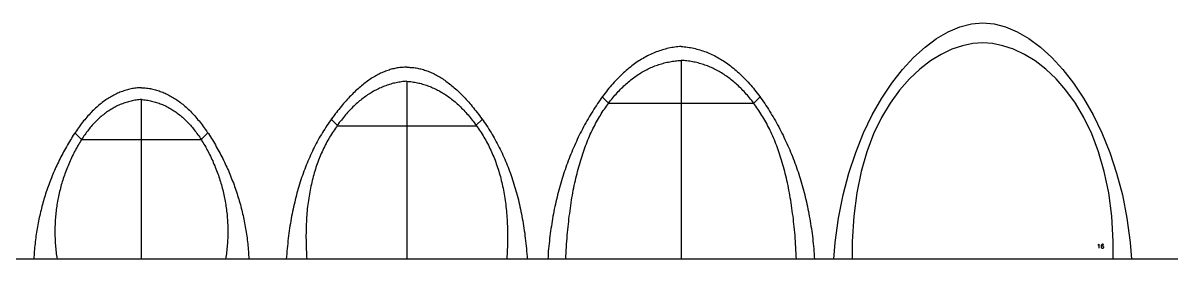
# Model space of a CAD drawing. Extents: x 57 to 189, y -88 to -29.
# Drawn here: x 70.57 to 84.54, y -37.95 to -35.07 of the extents above; entities that cross this region are included whole.
import ezdxf

# ---------------------------------------------------------------- set-up
doc = ezdxf.new("R2010")
doc.units = 0
doc.layers.get('0').update_dxf_attribs({"linetype": 'CONTINUOUS'})
doc.layers.add('ARCHES', color=18, linetype='CONTINUOUS')

msp = doc.modelspace()

# ---------------------------------------------------------------- linework, layer by layer
for points in [[(78.577, -35.356), (78.558, -35.358), (78.539, -35.36), (78.519, -35.362), (78.5, -35.365), (78.481, -35.368), (78.462, -35.371), (78.443, -35.375), (78.424, -35.379), (78.405, -35.383), (78.386, -35.388), (78.368, -35.393), (78.349, -35.399), (78.33, -35.405), (78.312, -35.411), (78.294, -35.417), (78.275, -35.424), (78.257, -35.432), (78.239, -35.439), (78.221, -35.447), (78.203, -35.455), (78.185, -35.464), (78.167, -35.473), (78.149, -35.482), (78.132, -35.492), (78.114, -35.502), (78.096, -35.513), (78.079, -35.523), (78.062, -35.534), (78.044, -35.546), (78.027, -35.558), (78.01, -35.57), (77.993, -35.582), (77.976, -35.595), (77.959, -35.608), (77.942, -35.622), (77.925, -35.636), (77.909, -35.65), (77.892, -35.665), (77.875, -35.68), (77.859, -35.695), (77.842, -35.711), (77.826, -35.727), (77.81, -35.743), (77.794, -35.76), (77.778, -35.777), (77.762, -35.794), (77.746, -35.812), (77.73, -35.83), (77.714, -35.849), (77.698, -35.867), (77.683, -35.887), (77.667, -35.906), (77.652, -35.926), (77.636, -35.946), (77.621, -35.967), (77.606, -35.988), (77.591, -36.009), (77.576, -36.031), (77.561, -36.053), (77.546, -36.075), (77.531, -36.098), (77.516, -36.121), (77.501, -36.144), (77.487, -36.168), (77.472, -36.192), (77.458, -36.216), (77.444, -36.24), (77.43, -36.264), (77.416, -36.289), (77.403, -36.313), (77.389, -36.338), (77.376, -36.363), (77.363, -36.388), (77.35, -36.413), (77.338, -36.438), (77.326, -36.463), (77.313, -36.489), (77.302, -36.514), (77.29, -36.54), (77.278, -36.566), (77.267, -36.592), (77.256, -36.618), (77.245, -36.644), (77.234, -36.67), (77.223, -36.697), (77.213, -36.723), (77.203, -36.75), (77.193, -36.777), (77.183, -36.804), (77.174, -36.831), (77.164, -36.858), (77.155, -36.885), (77.146, -36.912), (77.137, -36.94), (77.129, -36.967), (77.12, -36.995), (77.112, -37.023), (77.104, -37.051), (77.096, -37.079), (77.088, -37.107), (77.081, -37.136), (77.074, -37.164), (77.067, -37.193), (77.06, -37.221), (77.053, -37.25), (77.047, -37.279), (77.041, -37.308), (77.034, -37.337), (77.029, -37.367), (77.023, -37.396), (77.017, -37.426), (77.012, -37.455), (77.007, -37.485), (77.002, -37.515), (76.998, -37.545), (76.993, -37.575), (76.989, -37.606), (76.985, -37.636), (76.981, -37.666), (76.977, -37.697), (76.974, -37.728), (76.97, -37.759), (76.967, -37.79), (76.964, -37.821), (76.961, -37.852), (76.959, -37.884), (76.957, -37.915), (76.954, -37.947)], [(78.577, -35.356), (78.597, -35.358), (78.616, -35.36), (78.636, -35.362), (78.655, -35.365), (78.674, -35.368), (78.693, -35.371), (78.712, -35.375), (78.731, -35.379), (78.75, -35.383), (78.769, -35.388), (78.787, -35.393), (78.806, -35.399), (78.824, -35.405), (78.843, -35.411), (78.861, -35.417), (78.88, -35.424), (78.898, -35.432), (78.916, -35.439), (78.934, -35.447), (78.952, -35.455), (78.97, -35.464), (78.988, -35.473), (79.006, -35.482), (79.023, -35.492), (79.041, -35.502), (79.058, -35.513), (79.076, -35.523), (79.093, -35.534), (79.111, -35.546), (79.128, -35.558), (79.145, -35.57), (79.162, -35.582), (79.179, -35.595), (79.196, -35.608), (79.213, -35.622), (79.23, -35.636), (79.246, -35.65), (79.263, -35.665), (79.28, -35.68), (79.296, -35.695), (79.312, -35.711), (79.329, -35.727), (79.345, -35.743), (79.361, -35.76), (79.377, -35.777), (79.393, -35.794), (79.409, -35.812), (79.425, -35.83), (79.441, -35.849), (79.457, -35.867), (79.472, -35.887), (79.488, -35.906), (79.503, -35.926), (79.519, -35.946), (79.534, -35.967), (79.549, -35.988), (79.564, -36.009), (79.579, -36.031), (79.594, -36.053), (79.609, -36.075), (79.624, -36.098), (79.639, -36.121), (79.654, -36.144), (79.668, -36.168), (79.683, -36.192), (79.697, -36.216), (79.711, -36.24), (79.725, -36.264), (79.739, -36.289), (79.752, -36.313), (79.766, -36.338), (79.779, -36.363), (79.792, -36.388), (79.804, -36.413), (79.817, -36.438), (79.829, -36.463), (79.841, -36.489), (79.853, -36.514), (79.865, -36.54), (79.877, -36.566), (79.888, -36.592), (79.899, -36.618), (79.91, -36.644), (79.921, -36.67), (79.931, -36.697), (79.942, -36.723), (79.952, -36.75), (79.962, -36.777), (79.972, -36.804), (79.981, -36.831), (79.991, -36.858), (80, -36.885), (80.009, -36.912), (80.018, -36.94), (80.026, -36.967), (80.035, -36.995), (80.043, -37.023), (80.051, -37.051), (80.059, -37.079), (80.066, -37.107), (80.074, -37.136), (80.081, -37.164), (80.088, -37.193), (80.095, -37.221), (80.102, -37.25), (80.108, -37.279), (80.114, -37.308), (80.12, -37.337), (80.126, -37.367), (80.132, -37.396), (80.137, -37.426), (80.143, -37.455), (80.148, -37.485), (80.153, -37.515), (80.157, -37.545), (80.162, -37.575), (80.166, -37.606), (80.17, -37.636), (80.174, -37.666), (80.178, -37.697), (80.181, -37.728), (80.185, -37.759), (80.188, -37.79), (80.191, -37.821), (80.193, -37.852), (80.196, -37.884), (80.198, -37.915), (80.2, -37.947)], [(75.238, -35.611), (75.224, -35.611), (75.209, -35.611), (75.195, -35.612), (75.18, -35.613), (75.166, -35.614), (75.152, -35.615), (75.137, -35.617), (75.123, -35.619), (75.108, -35.622), (75.094, -35.625), (75.079, -35.628), (75.065, -35.631), (75.05, -35.635), (75.036, -35.639), (75.022, -35.644), (75.007, -35.648), (74.993, -35.654), (74.978, -35.659), (74.964, -35.665), (74.949, -35.671), (74.935, -35.677), (74.92, -35.684), (74.906, -35.691), (74.891, -35.698), (74.877, -35.706), (74.862, -35.714), (74.848, -35.722), (74.833, -35.731), (74.819, -35.74), (74.804, -35.749), (74.79, -35.759), (74.775, -35.769), (74.761, -35.779), (74.746, -35.79), (74.732, -35.8), (74.717, -35.812), (74.703, -35.823), (74.688, -35.835), (74.674, -35.847), (74.659, -35.86), (74.645, -35.873), (74.63, -35.886), (74.616, -35.899), (74.601, -35.913), (74.587, -35.927), (74.572, -35.942), (74.558, -35.957), (74.543, -35.972), (74.528, -35.987), (74.514, -36.003), (74.499, -36.019), (74.485, -36.036), (74.47, -36.052), (74.456, -36.069), (74.441, -36.087), (74.427, -36.105), (74.412, -36.123), (74.397, -36.141), (74.383, -36.16), (74.368, -36.179), (74.354, -36.198), (74.339, -36.218), (74.324, -36.238), (74.31, -36.258), (74.295, -36.279), (74.281, -36.299), (74.267, -36.32), (74.253, -36.341), (74.239, -36.363), (74.226, -36.384), (74.212, -36.406), (74.199, -36.428), (74.186, -36.45), (74.174, -36.472), (74.161, -36.494), (74.149, -36.517), (74.137, -36.54), (74.125, -36.563), (74.113, -36.586), (74.101, -36.609), (74.09, -36.633), (74.079, -36.657), (74.067, -36.68), (74.057, -36.705), (74.046, -36.729), (74.036, -36.753), (74.025, -36.778), (74.015, -36.803), (74.005, -36.828), (73.996, -36.853), (73.986, -36.878), (73.977, -36.904), (73.968, -36.93), (73.959, -36.955), (73.95, -36.982), (73.942, -37.008), (73.934, -37.034), (73.925, -37.061), (73.917, -37.088), (73.91, -37.115), (73.902, -37.142), (73.895, -37.169), (73.888, -37.197), (73.881, -37.225), (73.874, -37.253), (73.867, -37.281), (73.861, -37.309), (73.855, -37.338), (73.849, -37.366), (73.843, -37.395), (73.837, -37.424), (73.832, -37.454), (73.827, -37.483), (73.822, -37.513), (73.817, -37.542), (73.812, -37.572), (73.808, -37.603), (73.804, -37.633), (73.8, -37.664), (73.796, -37.694), (73.792, -37.725), (73.789, -37.756), (73.785, -37.788), (73.782, -37.819), (73.779, -37.851), (73.777, -37.882), (73.774, -37.914), (73.772, -37.947)], [(75.238, -35.611), (75.253, -35.611), (75.267, -35.611), (75.281, -35.612), (75.296, -35.613), (75.31, -35.614), (75.325, -35.615), (75.339, -35.617), (75.354, -35.619), (75.368, -35.622), (75.382, -35.625), (75.397, -35.628), (75.411, -35.631), (75.426, -35.635), (75.44, -35.639), (75.455, -35.644), (75.469, -35.648), (75.484, -35.654), (75.498, -35.659), (75.513, -35.665), (75.527, -35.671), (75.542, -35.677), (75.556, -35.684), (75.57, -35.691), (75.585, -35.698), (75.599, -35.706), (75.614, -35.714), (75.628, -35.722), (75.643, -35.731), (75.657, -35.74), (75.672, -35.749), (75.686, -35.759), (75.701, -35.769), (75.715, -35.779), (75.73, -35.79), (75.744, -35.8), (75.759, -35.812), (75.773, -35.823), (75.788, -35.835), (75.803, -35.847), (75.817, -35.86), (75.832, -35.873), (75.846, -35.886), (75.861, -35.899), (75.875, -35.913), (75.89, -35.927), (75.904, -35.942), (75.919, -35.957), (75.933, -35.972), (75.948, -35.987), (75.962, -36.003), (75.977, -36.019), (75.992, -36.036), (76.006, -36.052), (76.021, -36.069), (76.035, -36.087), (76.05, -36.105), (76.064, -36.123), (76.079, -36.141), (76.094, -36.16), (76.108, -36.179), (76.123, -36.198), (76.137, -36.218), (76.152, -36.238), (76.166, -36.258), (76.181, -36.279), (76.195, -36.299), (76.209, -36.32), (76.223, -36.341), (76.237, -36.363), (76.251, -36.384), (76.264, -36.406), (76.277, -36.428), (76.29, -36.45), (76.303, -36.472), (76.315, -36.494), (76.328, -36.517), (76.34, -36.54), (76.352, -36.563), (76.364, -36.586), (76.375, -36.609), (76.387, -36.633), (76.398, -36.657), (76.409, -36.68), (76.42, -36.705), (76.43, -36.729), (76.441, -36.753), (76.451, -36.778), (76.461, -36.803), (76.471, -36.828), (76.481, -36.853), (76.49, -36.878), (76.499, -36.904), (76.508, -36.93), (76.517, -36.955), (76.526, -36.982), (76.534, -37.008), (76.543, -37.034), (76.551, -37.061), (76.559, -37.088), (76.567, -37.115), (76.574, -37.142), (76.581, -37.169), (76.589, -37.197), (76.596, -37.225), (76.602, -37.253), (76.609, -37.281), (76.615, -37.309), (76.621, -37.338), (76.627, -37.366), (76.633, -37.395), (76.639, -37.424), (76.644, -37.454), (76.649, -37.483), (76.655, -37.513), (76.659, -37.542), (76.664, -37.572), (76.668, -37.603), (76.673, -37.633), (76.677, -37.664), (76.681, -37.694), (76.684, -37.725), (76.688, -37.756), (76.691, -37.788), (76.694, -37.819), (76.697, -37.851), (76.7, -37.882), (76.702, -37.914), (76.705, -37.947)], [(77.174, -37.947), (77.176, -37.91), (77.178, -37.873), (77.18, -37.837), (77.182, -37.801), (77.184, -37.765), (77.187, -37.729), (77.189, -37.694), (77.192, -37.659), (77.195, -37.625), (77.198, -37.59), (77.201, -37.556), (77.205, -37.522), (77.209, -37.489), (77.212, -37.456), (77.216, -37.423), (77.221, -37.39), (77.225, -37.358), (77.229, -37.326), (77.234, -37.294), (77.239, -37.262), (77.244, -37.231), (77.249, -37.2), (77.254, -37.169), (77.26, -37.139), (77.265, -37.109), (77.271, -37.079), (77.277, -37.05), (77.284, -37.02), (77.29, -36.991), (77.296, -36.963), (77.303, -36.934), (77.31, -36.906), (77.317, -36.879), (77.324, -36.851), (77.331, -36.824), (77.339, -36.797), (77.347, -36.77), (77.355, -36.744), (77.363, -36.718), (77.371, -36.692), (77.379, -36.666), (77.388, -36.641), (77.396, -36.616), (77.405, -36.591), (77.414, -36.567), (77.424, -36.543), (77.433, -36.519), (77.442, -36.496), (77.452, -36.472), (77.462, -36.449), (77.472, -36.427), (77.482, -36.404), (77.493, -36.382), (77.503, -36.36), (77.514, -36.339), (77.525, -36.318), (77.536, -36.297), (77.547, -36.276), (77.559, -36.256), (77.57, -36.236), (77.582, -36.216), (77.594, -36.196), (77.606, -36.177), (77.618, -36.158), (77.63, -36.139), (77.643, -36.121), (77.655, -36.103), (77.668, -36.085), (77.681, -36.067), (77.693, -36.05), (77.706, -36.033), (77.719, -36.016), (77.732, -36), (77.745, -35.984), (77.759, -35.968), (77.772, -35.952), (77.785, -35.937), (77.799, -35.922), (77.812, -35.907), (77.826, -35.893), (77.84, -35.879), (77.853, -35.865), (77.867, -35.851), (77.881, -35.838), (77.895, -35.825), (77.909, -35.812), (77.924, -35.799), (77.938, -35.787), (77.952, -35.775), (77.967, -35.763), (77.981, -35.752), (77.996, -35.741), (78.01, -35.73), (78.025, -35.72), (78.04, -35.709), (78.055, -35.699), (78.07, -35.69), (78.085, -35.68), (78.1, -35.671), (78.116, -35.662), (78.131, -35.654), (78.146, -35.645), (78.162, -35.637), (78.178, -35.629), (78.193, -35.622), (78.209, -35.615), (78.225, -35.608), (78.241, -35.601), (78.257, -35.595), (78.273, -35.589), (78.289, -35.583), (78.306, -35.578), (78.322, -35.572), (78.338, -35.567), (78.355, -35.563), (78.372, -35.558), (78.388, -35.554), (78.405, -35.55), (78.422, -35.547), (78.439, -35.544), (78.456, -35.541), (78.473, -35.538), (78.49, -35.536), (78.507, -35.533), (78.525, -35.532), (78.542, -35.53), (78.56, -35.529), (78.577, -35.528)], [(79.981, -37.947), (79.979, -37.91), (79.977, -37.873), (79.975, -37.837), (79.973, -37.801), (79.971, -37.765), (79.968, -37.729), (79.966, -37.694), (79.963, -37.659), (79.96, -37.625), (79.957, -37.59), (79.953, -37.556), (79.95, -37.522), (79.946, -37.489), (79.943, -37.456), (79.939, -37.423), (79.934, -37.39), (79.93, -37.358), (79.926, -37.326), (79.921, -37.294), (79.916, -37.262), (79.911, -37.231), (79.906, -37.2), (79.901, -37.169), (79.895, -37.139), (79.889, -37.109), (79.884, -37.079), (79.878, -37.05), (79.871, -37.02), (79.865, -36.991), (79.859, -36.963), (79.852, -36.934), (79.845, -36.906), (79.838, -36.879), (79.831, -36.851), (79.823, -36.824), (79.816, -36.797), (79.808, -36.77), (79.8, -36.744), (79.792, -36.718), (79.784, -36.692), (79.776, -36.666), (79.767, -36.641), (79.759, -36.616), (79.75, -36.591), (79.741, -36.567), (79.731, -36.543), (79.722, -36.519), (79.712, -36.496), (79.703, -36.472), (79.693, -36.449), (79.683, -36.427), (79.673, -36.404), (79.662, -36.382), (79.652, -36.36), (79.641, -36.339), (79.63, -36.318), (79.619, -36.297), (79.608, -36.276), (79.596, -36.256), (79.585, -36.236), (79.573, -36.216), (79.561, -36.196), (79.549, -36.177), (79.537, -36.158), (79.524, -36.139), (79.512, -36.121), (79.5, -36.103), (79.487, -36.085), (79.474, -36.067), (79.461, -36.05), (79.449, -36.033), (79.436, -36.016), (79.423, -36), (79.409, -35.984), (79.396, -35.968), (79.383, -35.952), (79.37, -35.937), (79.356, -35.922), (79.343, -35.907), (79.329, -35.893), (79.315, -35.879), (79.302, -35.865), (79.288, -35.851), (79.274, -35.838), (79.26, -35.825), (79.246, -35.812), (79.231, -35.799), (79.217, -35.787), (79.203, -35.775), (79.188, -35.763), (79.174, -35.752), (79.159, -35.741), (79.144, -35.73), (79.13, -35.72), (79.115, -35.709), (79.1, -35.699), (79.085, -35.69), (79.07, -35.68), (79.054, -35.671), (79.039, -35.662), (79.024, -35.654), (79.008, -35.645), (78.993, -35.637), (78.977, -35.629), (78.962, -35.622), (78.946, -35.615), (78.93, -35.608), (78.914, -35.601), (78.898, -35.595), (78.882, -35.589), (78.866, -35.583), (78.849, -35.578), (78.833, -35.572), (78.816, -35.567), (78.8, -35.563), (78.783, -35.558), (78.767, -35.554), (78.75, -35.55), (78.733, -35.547), (78.716, -35.544), (78.699, -35.541), (78.682, -35.538), (78.665, -35.536), (78.647, -35.533), (78.63, -35.532), (78.613, -35.53), (78.595, -35.529), (78.577, -35.528)], [(78.577, -35.528), (78.577, -37.947)], [(72.008, -35.859), (71.992, -35.859), (71.976, -35.861), (71.96, -35.862), (71.945, -35.864), (71.929, -35.866), (71.914, -35.868), (71.899, -35.871), (71.883, -35.874), (71.868, -35.877), (71.853, -35.881), (71.838, -35.885), (71.823, -35.889), (71.808, -35.894), (71.793, -35.899), (71.778, -35.904), (71.763, -35.909), (71.748, -35.915), (71.733, -35.921), (71.719, -35.928), (71.704, -35.935), (71.69, -35.942), (71.675, -35.949), (71.661, -35.957), (71.646, -35.965), (71.632, -35.973), (71.618, -35.981), (71.604, -35.99), (71.589, -36), (71.575, -36.009), (71.561, -36.019), (71.547, -36.029), (71.533, -36.039), (71.52, -36.05), (71.506, -36.061), (71.492, -36.073), (71.478, -36.084), (71.465, -36.096), (71.451, -36.109), (71.438, -36.121), (71.424, -36.134), (71.411, -36.147), (71.398, -36.161), (71.384, -36.175), (71.371, -36.189), (71.358, -36.203), (71.345, -36.218), (71.332, -36.233), (71.319, -36.249), (71.306, -36.264), (71.293, -36.28), (71.281, -36.297), (71.268, -36.313), (71.255, -36.33), (71.243, -36.347), (71.23, -36.365), (71.217, -36.383), (71.205, -36.401), (71.193, -36.419), (71.18, -36.438), (71.168, -36.457), (71.156, -36.477), (71.144, -36.496), (71.132, -36.516), (71.12, -36.537), (71.108, -36.557), (71.096, -36.578), (71.085, -36.598), (71.073, -36.619), (71.062, -36.64), (71.051, -36.66), (71.04, -36.681), (71.029, -36.702), (71.019, -36.723), (71.008, -36.744), (70.998, -36.765), (70.988, -36.786), (70.978, -36.807), (70.969, -36.828), (70.959, -36.849), (70.95, -36.87), (70.94, -36.892), (70.931, -36.913), (70.923, -36.934), (70.914, -36.956), (70.905, -36.977), (70.897, -36.999), (70.889, -37.02), (70.881, -37.042), (70.873, -37.064), (70.865, -37.085), (70.858, -37.107), (70.851, -37.129), (70.843, -37.151), (70.836, -37.173), (70.83, -37.195), (70.823, -37.217), (70.816, -37.239), (70.81, -37.261), (70.804, -37.283), (70.798, -37.305), (70.792, -37.328), (70.787, -37.35), (70.781, -37.372), (70.776, -37.395), (70.771, -37.417), (70.766, -37.44), (70.761, -37.462), (70.756, -37.485), (70.752, -37.507), (70.748, -37.53), (70.743, -37.553), (70.739, -37.576), (70.736, -37.598), (70.732, -37.621), (70.729, -37.644), (70.725, -37.667), (70.722, -37.69), (70.719, -37.713), (70.717, -37.736), (70.714, -37.76), (70.712, -37.783), (70.709, -37.806), (70.707, -37.829), (70.705, -37.853), (70.704, -37.876), (70.702, -37.9), (70.701, -37.923), (70.699, -37.947)], [(72.009, -35.859), (72.025, -35.859), (72.04, -35.861), (72.056, -35.862), (72.072, -35.864), (72.087, -35.866), (72.102, -35.868), (72.118, -35.871), (72.133, -35.874), (72.148, -35.877), (72.164, -35.881), (72.179, -35.885), (72.194, -35.889), (72.209, -35.894), (72.224, -35.899), (72.239, -35.904), (72.254, -35.909), (72.268, -35.915), (72.283, -35.921), (72.298, -35.928), (72.312, -35.935), (72.327, -35.942), (72.341, -35.949), (72.356, -35.957), (72.37, -35.965), (72.384, -35.973), (72.399, -35.981), (72.413, -35.99), (72.427, -36), (72.441, -36.009), (72.455, -36.019), (72.469, -36.029), (72.483, -36.039), (72.497, -36.05), (72.511, -36.061), (72.524, -36.073), (72.538, -36.084), (72.552, -36.096), (72.565, -36.109), (72.579, -36.121), (72.592, -36.134), (72.605, -36.147), (72.619, -36.161), (72.632, -36.175), (72.645, -36.189), (72.658, -36.203), (72.671, -36.218), (72.684, -36.233), (72.697, -36.249), (72.71, -36.264), (72.723, -36.28), (72.736, -36.297), (72.749, -36.313), (72.761, -36.33), (72.774, -36.347), (72.786, -36.365), (72.799, -36.383), (72.811, -36.401), (72.824, -36.419), (72.836, -36.438), (72.848, -36.457), (72.861, -36.477), (72.873, -36.496), (72.885, -36.516), (72.897, -36.537), (72.909, -36.557), (72.92, -36.578), (72.932, -36.598), (72.943, -36.619), (72.955, -36.64), (72.966, -36.66), (72.976, -36.681), (72.987, -36.702), (72.998, -36.723), (73.008, -36.744), (73.018, -36.765), (73.028, -36.786), (73.038, -36.807), (73.048, -36.828), (73.057, -36.849), (73.067, -36.87), (73.076, -36.892), (73.085, -36.913), (73.094, -36.934), (73.103, -36.956), (73.111, -36.977), (73.119, -36.999), (73.128, -37.02), (73.136, -37.042), (73.143, -37.064), (73.151, -37.085), (73.159, -37.107), (73.166, -37.129), (73.173, -37.151), (73.18, -37.173), (73.187, -37.195), (73.194, -37.217), (73.2, -37.239), (73.206, -37.261), (73.213, -37.283), (73.218, -37.305), (73.224, -37.328), (73.23, -37.35), (73.235, -37.372), (73.241, -37.395), (73.246, -37.417), (73.251, -37.44), (73.256, -37.462), (73.26, -37.485), (73.265, -37.507), (73.269, -37.53), (73.273, -37.553), (73.277, -37.576), (73.281, -37.598), (73.284, -37.621), (73.288, -37.644), (73.291, -37.667), (73.294, -37.69), (73.297, -37.713), (73.3, -37.736), (73.302, -37.76), (73.305, -37.783), (73.307, -37.806), (73.309, -37.829), (73.311, -37.853), (73.313, -37.876), (73.314, -37.9), (73.316, -37.923), (73.317, -37.947)], [(75.238, -35.78), (75.222, -35.782), (75.205, -35.783), (75.189, -35.785), (75.173, -35.788), (75.157, -35.79), (75.14, -35.793), (75.124, -35.796), (75.108, -35.799), (75.093, -35.803), (75.077, -35.806), (75.061, -35.81), (75.045, -35.815), (75.03, -35.819), (75.014, -35.824), (74.999, -35.829), (74.984, -35.835), (74.968, -35.841), (74.953, -35.846), (74.938, -35.853), (74.923, -35.859), (74.908, -35.866), (74.893, -35.873), (74.878, -35.88), (74.863, -35.888), (74.849, -35.895), (74.834, -35.903), (74.819, -35.912), (74.805, -35.92), (74.791, -35.929), (74.776, -35.938), (74.762, -35.948), (74.748, -35.957), (74.734, -35.967), (74.72, -35.978), (74.706, -35.988), (74.692, -35.999), (74.678, -36.01), (74.664, -36.021), (74.651, -36.032), (74.637, -36.044), (74.624, -36.056), (74.61, -36.069), (74.597, -36.081), (74.583, -36.094), (74.57, -36.107), (74.557, -36.12), (74.544, -36.134), (74.531, -36.148), (74.518, -36.162), (74.505, -36.177), (74.492, -36.191), (74.48, -36.206), (74.467, -36.222), (74.454, -36.237), (74.442, -36.253), (74.43, -36.269), (74.417, -36.285), (74.405, -36.302), (74.393, -36.318), (74.381, -36.336), (74.369, -36.353), (74.357, -36.371), (74.345, -36.388), (74.333, -36.407), (74.321, -36.425), (74.31, -36.444), (74.299, -36.462), (74.288, -36.481), (74.277, -36.5), (74.266, -36.52), (74.256, -36.539), (74.246, -36.559), (74.236, -36.579), (74.226, -36.599), (74.216, -36.619), (74.207, -36.639), (74.198, -36.66), (74.189, -36.68), (74.18, -36.701), (74.172, -36.722), (74.164, -36.744), (74.156, -36.765), (74.148, -36.787), (74.14, -36.808), (74.133, -36.83), (74.126, -36.853), (74.119, -36.875), (74.112, -36.898), (74.106, -36.92), (74.1, -36.943), (74.093, -36.966), (74.088, -36.989), (74.082, -37.013), (74.077, -37.036), (74.071, -37.06), (74.066, -37.084), (74.062, -37.108), (74.057, -37.133), (74.053, -37.157), (74.049, -37.182), (74.045, -37.207), (74.041, -37.232), (74.038, -37.257), (74.034, -37.283), (74.031, -37.308), (74.028, -37.334), (74.026, -37.36), (74.023, -37.386), (74.021, -37.412), (74.019, -37.439), (74.018, -37.466), (74.016, -37.492), (74.015, -37.519), (74.014, -37.547), (74.013, -37.574), (74.012, -37.602), (74.012, -37.629), (74.011, -37.657), (74.011, -37.685), (74.012, -37.714), (74.012, -37.742), (74.013, -37.771), (74.014, -37.8), (74.015, -37.829), (74.016, -37.858), (74.017, -37.887), (74.019, -37.917), (74.021, -37.947)], [(75.238, -35.78), (75.238, -37.947)], [(75.238, -35.78), (75.255, -35.782), (75.271, -35.783), (75.287, -35.785), (75.304, -35.788), (75.32, -35.79), (75.336, -35.793), (75.352, -35.796), (75.368, -35.799), (75.384, -35.803), (75.399, -35.806), (75.415, -35.81), (75.431, -35.815), (75.446, -35.819), (75.462, -35.824), (75.477, -35.829), (75.493, -35.835), (75.508, -35.841), (75.523, -35.846), (75.538, -35.853), (75.553, -35.859), (75.568, -35.866), (75.583, -35.873), (75.598, -35.88), (75.613, -35.888), (75.628, -35.895), (75.642, -35.903), (75.657, -35.912), (75.671, -35.92), (75.686, -35.929), (75.7, -35.938), (75.714, -35.948), (75.728, -35.957), (75.743, -35.967), (75.757, -35.978), (75.771, -35.988), (75.784, -35.999), (75.798, -36.01), (75.812, -36.021), (75.826, -36.032), (75.839, -36.044), (75.853, -36.056), (75.866, -36.069), (75.88, -36.081), (75.893, -36.094), (75.906, -36.107), (75.919, -36.12), (75.932, -36.134), (75.945, -36.148), (75.958, -36.162), (75.971, -36.177), (75.984, -36.191), (75.997, -36.206), (76.009, -36.222), (76.022, -36.237), (76.034, -36.253), (76.047, -36.269), (76.059, -36.285), (76.071, -36.302), (76.084, -36.318), (76.096, -36.336), (76.108, -36.353), (76.12, -36.371), (76.132, -36.388), (76.143, -36.407), (76.155, -36.425), (76.166, -36.444), (76.178, -36.462), (76.189, -36.481), (76.2, -36.5), (76.21, -36.52), (76.221, -36.539), (76.231, -36.559), (76.241, -36.579), (76.25, -36.599), (76.26, -36.619), (76.269, -36.639), (76.278, -36.66), (76.287, -36.68), (76.296, -36.701), (76.304, -36.722), (76.313, -36.744), (76.321, -36.765), (76.328, -36.787), (76.336, -36.808), (76.343, -36.83), (76.35, -36.853), (76.357, -36.875), (76.364, -36.898), (76.371, -36.92), (76.377, -36.943), (76.383, -36.966), (76.389, -36.989), (76.394, -37.013), (76.4, -37.036), (76.405, -37.06), (76.41, -37.084), (76.415, -37.108), (76.419, -37.133), (76.424, -37.157), (76.428, -37.182), (76.432, -37.207), (76.435, -37.232), (76.439, -37.257), (76.442, -37.283), (76.445, -37.308), (76.448, -37.334), (76.45, -37.36), (76.453, -37.386), (76.455, -37.412), (76.457, -37.439), (76.459, -37.466), (76.46, -37.492), (76.462, -37.519), (76.463, -37.547), (76.464, -37.574), (76.464, -37.602), (76.465, -37.629), (76.465, -37.657), (76.465, -37.685), (76.465, -37.714), (76.464, -37.742), (76.464, -37.771), (76.463, -37.8), (76.462, -37.829), (76.46, -37.858), (76.459, -37.887), (76.457, -37.917), (76.455, -37.947)], [(72.008, -36.003), (71.992, -36.004), (71.976, -36.006), (71.961, -36.008), (71.945, -36.01), (71.929, -36.013), (71.914, -36.016), (71.898, -36.019), (71.883, -36.022), (71.868, -36.026), (71.853, -36.03), (71.838, -36.034), (71.823, -36.039), (71.808, -36.044), (71.793, -36.049), (71.779, -36.054), (71.764, -36.06), (71.75, -36.066), (71.735, -36.072), (71.721, -36.078), (71.707, -36.085), (71.693, -36.092), (71.679, -36.1), (71.666, -36.107), (71.652, -36.115), (71.638, -36.123), (71.625, -36.132), (71.611, -36.14), (71.598, -36.149), (71.585, -36.158), (71.572, -36.168), (71.559, -36.178), (71.546, -36.188), (71.533, -36.198), (71.52, -36.209), (71.508, -36.22), (71.495, -36.231), (71.483, -36.242), (71.471, -36.254), (71.458, -36.266), (71.446, -36.278), (71.434, -36.291), (71.423, -36.304), (71.411, -36.317), (71.399, -36.33), (71.387, -36.344), (71.376, -36.358), (71.365, -36.372), (71.353, -36.387), (71.342, -36.401), (71.331, -36.416), (71.32, -36.432), (71.309, -36.447), (71.298, -36.463), (71.288, -36.479), (71.277, -36.496), (71.267, -36.513), (71.256, -36.53), (71.246, -36.547), (71.236, -36.564), (71.226, -36.582), (71.216, -36.6), (71.206, -36.619), (71.196, -36.637), (71.186, -36.656), (71.177, -36.675), (71.168, -36.694), (71.159, -36.713), (71.15, -36.733), (71.141, -36.752), (71.132, -36.771), (71.124, -36.79), (71.116, -36.81), (71.108, -36.829), (71.1, -36.848), (71.093, -36.868), (71.085, -36.887), (71.078, -36.907), (71.071, -36.926), (71.065, -36.946), (71.058, -36.965), (71.052, -36.985), (71.046, -37.005), (71.04, -37.024), (71.034, -37.044), (71.029, -37.064), (71.023, -37.084), (71.018, -37.104), (71.013, -37.123), (71.009, -37.143), (71.004, -37.163), (71, -37.183), (70.996, -37.203), (70.992, -37.223), (70.988, -37.243), (70.985, -37.264), (70.981, -37.284), (70.978, -37.304), (70.975, -37.324), (70.973, -37.344), (70.97, -37.365), (70.968, -37.385), (70.966, -37.405), (70.964, -37.426), (70.962, -37.446), (70.961, -37.467), (70.959, -37.487), (70.958, -37.508), (70.958, -37.528), (70.957, -37.549), (70.956, -37.569), (70.956, -37.59), (70.956, -37.611), (70.956, -37.631), (70.956, -37.652), (70.957, -37.673), (70.958, -37.694), (70.959, -37.715), (70.96, -37.736), (70.961, -37.757), (70.963, -37.778), (70.964, -37.799), (70.966, -37.82), (70.968, -37.841), (70.971, -37.862), (70.973, -37.883), (70.976, -37.904), (70.979, -37.925), (70.982, -37.947)], [(72.008, -37.947), (72.008, -36.003)], [(72.008, -36.003), (72.024, -36.004), (72.04, -36.006), (72.056, -36.008), (72.072, -36.01), (72.087, -36.013), (72.103, -36.016), (72.118, -36.019), (72.133, -36.022), (72.149, -36.026), (72.164, -36.03), (72.179, -36.034), (72.194, -36.039), (72.208, -36.044), (72.223, -36.049), (72.238, -36.054), (72.252, -36.06), (72.267, -36.066), (72.281, -36.072), (72.295, -36.078), (72.309, -36.085), (72.323, -36.092), (72.337, -36.1), (72.351, -36.107), (72.365, -36.115), (72.378, -36.123), (72.392, -36.132), (72.405, -36.14), (72.418, -36.149), (72.432, -36.158), (72.445, -36.168), (72.458, -36.178), (72.471, -36.188), (72.483, -36.198), (72.496, -36.209), (72.509, -36.22), (72.521, -36.231), (72.534, -36.242), (72.546, -36.254), (72.558, -36.266), (72.57, -36.278), (72.582, -36.291), (72.594, -36.304), (72.606, -36.317), (72.617, -36.33), (72.629, -36.344), (72.64, -36.358), (72.652, -36.372), (72.663, -36.387), (72.674, -36.401), (72.685, -36.416), (72.696, -36.432), (72.707, -36.447), (72.718, -36.463), (72.729, -36.479), (72.739, -36.496), (72.75, -36.513), (72.76, -36.53), (72.77, -36.547), (72.781, -36.564), (72.791, -36.582), (72.801, -36.6), (72.811, -36.619), (72.82, -36.637), (72.83, -36.656), (72.839, -36.675), (72.849, -36.694), (72.858, -36.713), (72.867, -36.733), (72.876, -36.752), (72.884, -36.771), (72.892, -36.79), (72.901, -36.81), (72.908, -36.829), (72.916, -36.848), (72.924, -36.868), (72.931, -36.887), (72.938, -36.907), (72.945, -36.926), (72.952, -36.946), (72.958, -36.965), (72.965, -36.985), (72.971, -37.005), (72.977, -37.024), (72.982, -37.044), (72.988, -37.064), (72.993, -37.084), (72.998, -37.104), (73.003, -37.123), (73.008, -37.143), (73.012, -37.163), (73.017, -37.183), (73.021, -37.203), (73.025, -37.223), (73.028, -37.243), (73.032, -37.264), (73.035, -37.284), (73.038, -37.304), (73.041, -37.324), (73.044, -37.344), (73.046, -37.365), (73.049, -37.385), (73.051, -37.405), (73.053, -37.426), (73.054, -37.446), (73.056, -37.467), (73.057, -37.487), (73.058, -37.508), (73.059, -37.528), (73.06, -37.549), (73.06, -37.569), (73.06, -37.59), (73.06, -37.611), (73.06, -37.631), (73.06, -37.652), (73.06, -37.673), (73.059, -37.694), (73.058, -37.715), (73.057, -37.736), (73.055, -37.757), (73.054, -37.778), (73.052, -37.799), (73.05, -37.82), (73.048, -37.841), (73.046, -37.862), (73.043, -37.883), (73.041, -37.904), (73.038, -37.925), (73.034, -37.947)], [(77.62, -35.976), (77.698, -36.053)], [(79.535, -35.976), (79.457, -36.053)], [(79.457, -36.053), (77.701, -36.053)], [(74.319, -36.243), (74.396, -36.321)], [(74.397, -36.322), (76.086, -36.322)], [(76.158, -36.243), (76.08, -36.321)], [(71.199, -36.409), (71.281, -36.49)], [(72.817, -36.409), (72.739, -36.487)], [(71.281, -36.49), (72.737, -36.49)], [(139.436, -37.947), (59.016, -37.947)]]:
    msp.add_lwpolyline(points)
at = {"layer": 'ARCHES'}
msp.add_lwpolyline([(82.248, -35.071), (82.385, -35.083), (82.525, -35.119), (82.666, -35.179), (82.808, -35.262), (82.949, -35.367), (83.088, -35.492), (83.223, -35.638), (83.352, -35.804), (83.476, -35.988), (83.591, -36.191), (83.697, -36.411), (83.793, -36.647), (83.877, -36.899), (83.947, -37.166), (84.003, -37.448), (84.043, -37.743), (84.06, -37.947), (84.056, -37.947), (84.048, -37.947), (84.037, -37.947), (84.023, -37.947), (84.006, -37.947), (83.988, -37.947), (83.968, -37.947), (83.948, -37.947), (83.928, -37.947), (83.909, -37.947), (83.891, -37.947), (83.874, -37.947), (83.86, -37.947), (83.848, -37.947), (83.84, -37.947), (83.837, -37.947), (83.836, -37.731), (83.818, -37.425), (83.781, -37.142), (83.727, -36.88), (83.658, -36.64), (83.575, -36.421), (83.48, -36.223), (83.375, -36.046), (83.261, -35.889), (83.14, -35.751), (83.014, -35.633), (82.885, -35.534), (82.754, -35.454), (82.623, -35.392), (82.494, -35.348), (82.368, -35.322), (82.248, -35.314), (82.127, -35.322), (82.001, -35.348), (81.872, -35.392), (81.741, -35.454), (81.61, -35.534), (81.481, -35.633), (81.355, -35.751), (81.234, -35.889), (81.12, -36.046), (81.015, -36.223), (80.92, -36.421), (80.837, -36.64), (80.768, -36.88), (80.714, -37.142), (80.677, -37.425), (80.659, -37.731), (80.659, -37.947), (80.655, -37.947), (80.647, -37.947), (80.636, -37.947), (80.621, -37.947), (80.605, -37.947), (80.586, -37.947), (80.567, -37.947), (80.547, -37.947), (80.527, -37.947), (80.507, -37.947), (80.489, -37.947), (80.472, -37.947), (80.458, -37.947), (80.447, -37.947), (80.439, -37.947), (80.435, -37.947), (80.452, -37.743), (80.492, -37.448), (80.548, -37.166), (80.618, -36.899), (80.702, -36.647), (80.798, -36.411), (80.904, -36.191), (81.02, -35.988), (81.143, -35.804), (81.272, -35.638), (81.407, -35.492), (81.546, -35.367), (81.687, -35.262), (81.829, -35.179), (81.97, -35.119), (82.111, -35.083)], close=True, dxfattribs=at)
for points in [[(83.647, -37.775), (83.652, -37.772), (83.659, -37.765), (83.659, -37.816)], [(83.719, -37.772), (83.717, -37.768), (83.709, -37.765), (83.705, -37.765), (83.697, -37.768), (83.693, -37.775), (83.69, -37.787), (83.69, -37.799), (83.693, -37.809), (83.697, -37.813), (83.705, -37.816), (83.707, -37.816), (83.714, -37.813), (83.719, -37.809), (83.722, -37.801), (83.722, -37.799), (83.719, -37.792), (83.714, -37.787), (83.707, -37.784), (83.705, -37.784), (83.697, -37.787), (83.693, -37.792), (83.69, -37.799)]]:
    msp.add_lwpolyline(points, dxfattribs=at)

doc.saveas('drawing.dxf')
